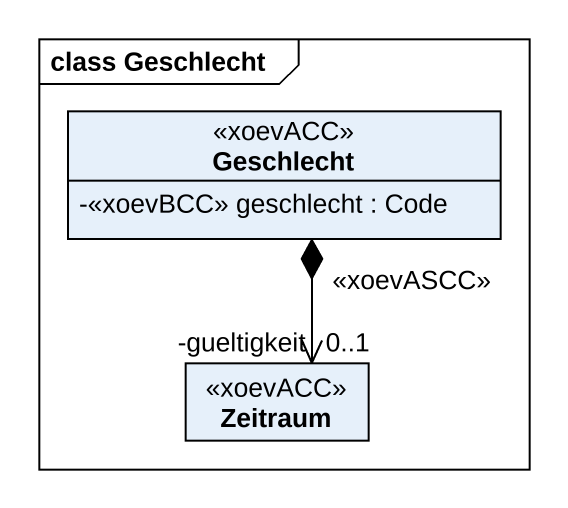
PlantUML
@startuml
mainframe class Geschlecht
hide circle
hide empty members
skinparam classAttributeIconSize 0
class Geschlecht <<xoevACC>> {
  -<<xoevBCC>> geschlecht : Code
}
class Zeitraum <<xoevACC>>
Geschlecht *--> "-gueltigkeit\n0..1" Zeitraum : <<xoevASCC>>
@enduml
